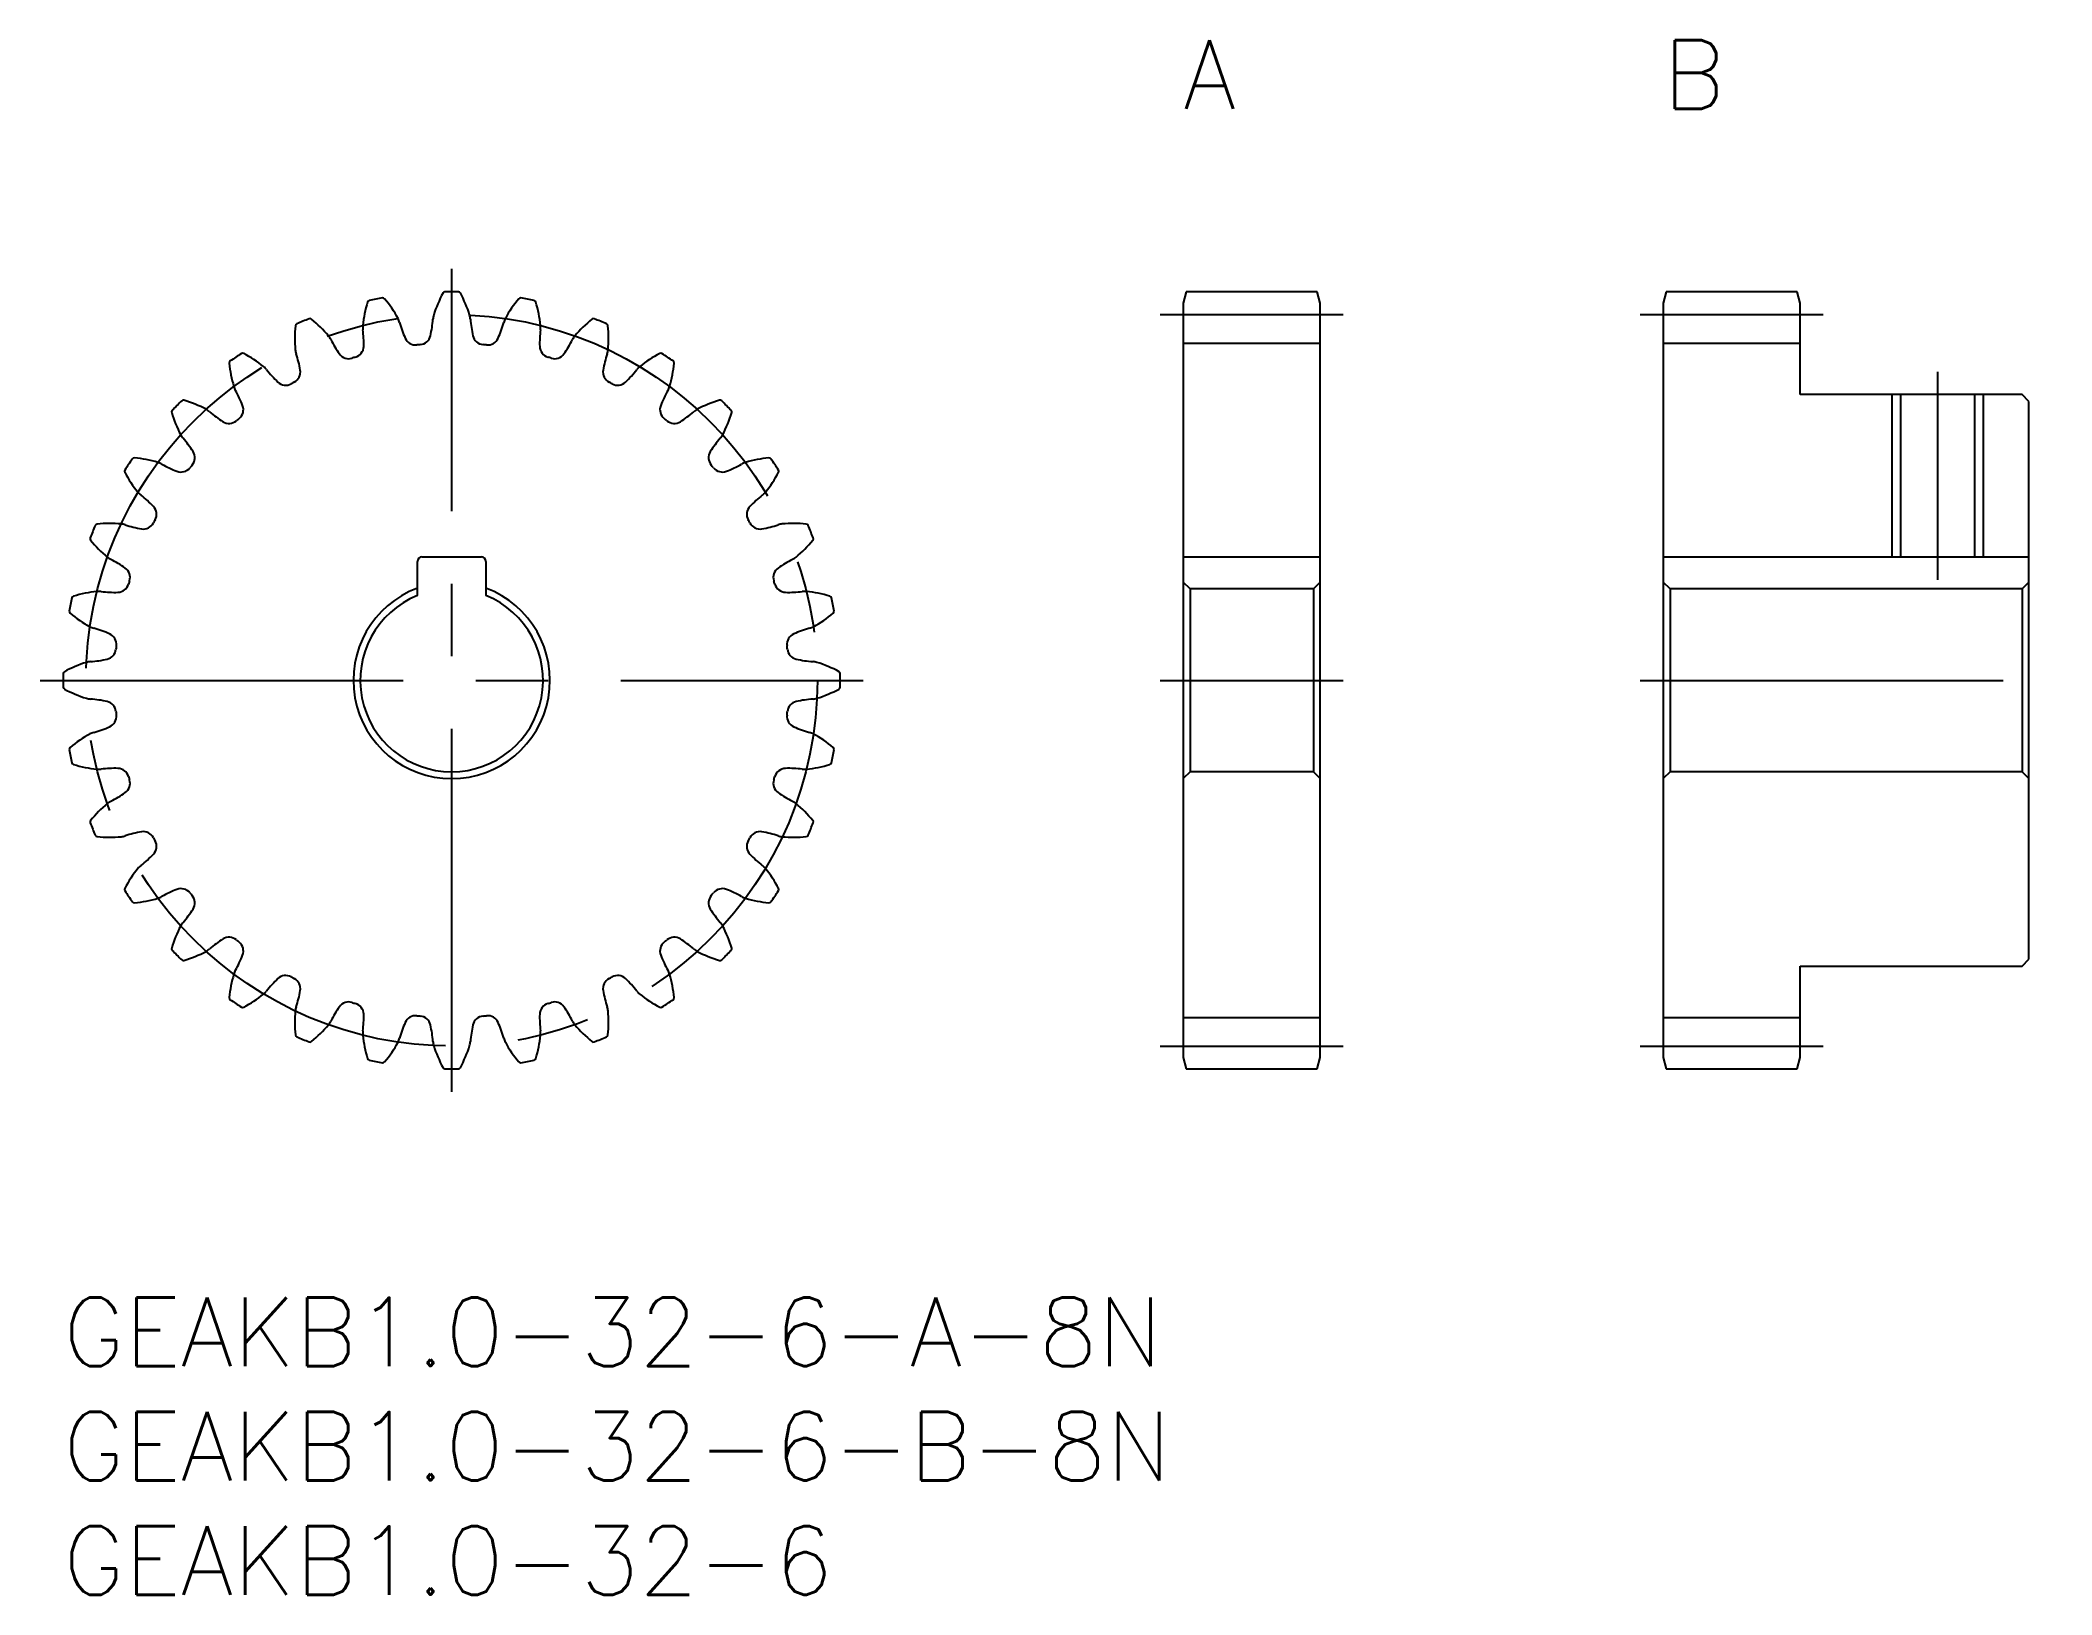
# Model space of a CAD drawing. Extents: x -1 to 87, y -13 to 55.
import ezdxf

# ---------------------------------------------------------------- set-up
doc = ezdxf.new("R2010")
doc.units = 0
doc.header["$LTSCALE"] = 0.5
doc.linetypes.add('CENTER', pattern=[50.8, 31.75, -6.35, 6.35, -6.35])
for name, color, linetype in [('MSM_CENTER', 1, 'CENTER'), ('MSM_CONTINUOUS', 7, 'CONTINUOUS'), ('MSM_NARROW', 5, 'CONTINUOUS'), ('MSM_PART_NUMBER', 7, 'CONTINUOUS')]:
    doc.layers.add(name, color=color, linetype=linetype)
doc.styles.get("Standard").update_dxf_attribs({"font": 'txt.shx', "height": 1, "bigfont": 'bigfont.shx'})

# ---------------------------------------------------------------- blocks, each defined once
blk = doc.blocks.new('*U3')
at = {"layer": 'MSM_PART_NUMBER'}
blk.add_text('GEAKB1.0-32-6-B-8N', height=3, dxfattribs=at).set_placement((0, -8))
blk = doc.blocks.new('*U4')
at = {"layer": 'MSM_PART_NUMBER'}
blk.add_text('GEAKB1.0-32-6-A-8N', height=3, dxfattribs=at).set_placement((0, -3))
blk = doc.blocks.new('*U5')
at = {"layer": 'MSM_PART_NUMBER'}
blk.add_text('A', height=3, dxfattribs=at).set_placement((49, 52))
blk = doc.blocks.new('*U6')
at = {"layer": 'MSM_PART_NUMBER'}
blk.add_text('B', height=3, dxfattribs=at).set_placement((70, 52))
blk = doc.blocks.new('*U7')
at = {"layer": 'MSM_PART_NUMBER'}
blk.add_text('GEAKB1.0-32-6', height=3, dxfattribs=at).set_placement((0, -13))

msp = doc.modelspace()

# ---------------------------------------------------------------- linework, layer by layer
at = {"layer": 'MSM_CENTER'}
for p, q in [((17, 9), (17, 45)), ((48, 43), (56, 43)), ((69, 43), (77, 43)), ((82, 40.5), (82, 31.4)), ((-1, 27), (35, 27)), ((48, 27), (56, 27)), ((69, 27), (87, 27)), ((48, 11), (56, 11)), ((69, 11), (77, 11))]:
    msp.add_line(p, q, dxfattribs=at)
msp.add_circle((17, 27), 16, dxfattribs=at)
at = {"layer": 'MSM_CONTINUOUS'}
for p, q in [((49.134, 44), (49, 43.5)), ((49, 43.5), (49, 10.5)), ((54.866, 44), (49.134, 44)), ((55, 43.5), (54.866, 44)), ((55, 10.5), (55, 43.5)), ((70.134, 44), (70, 43.5)), ((70, 43.5), (70, 10.5)), ((75.866, 44), (70.134, 44)), ((76, 43.5), (75.866, 44)), ((76, 39.5), (76, 43.5)), ((49, 41.75), (55, 41.75)), ((70, 41.75), (76, 41.75)), ((85.7, 39.5), (76, 39.5)), ((80.379, 39.5), (80.379, 32.4)), ((83.621, 39.5), (83.621, 32.4)), ((86, 39.2), (85.7, 39.5)), ((86, 14.8), (86, 39.2)), ((15.5, 30.708), (15.5, 32.2)), ((15.7, 32.4), (18.3, 32.4)), ((18.5, 32.2), (18.5, 30.708)), ((49, 32.4), (55, 32.4)), ((70, 32.4), (86, 32.4)), ((49.3, 31), (49, 31.3)), ((49.3, 31), (49.3, 23)), ((54.7, 31), (49.3, 31)), ((55, 31.3), (54.7, 31)), ((54.7, 31), (54.7, 23)), ((70.3, 31), (70, 31.3)), ((70.3, 31), (70.3, 23)), ((85.7, 31), (70.3, 31)), ((86, 31.3), (85.7, 31)), ((85.7, 31), (85.7, 23)), ((49.3, 23), (49, 22.7)), ((54.7, 23), (49.3, 23)), ((55, 22.7), (54.7, 23)), ((70.3, 23), (70, 22.7)), ((85.7, 23), (70.3, 23)), ((86, 22.7), (85.7, 23)), ((76, 10.5), (76, 14.5)), ((76, 14.5), (85.7, 14.5)), ((85.7, 14.5), (86, 14.8)), ((49, 12.25), (55, 12.25)), ((70, 12.25), (76, 12.25)), ((49, 10.5), (49.134, 10)), ((49.134, 10), (54.866, 10)), ((54.866, 10), (55, 10.5)), ((70, 10.5), (70.134, 10)), ((70.134, 10), (75.866, 10)), ((75.866, 10), (76, 10.5))]:
    msp.add_line(p, q, dxfattribs=at)
for centre, radius, start, end in [((18.417, 41.969), 5.333, 162.80447, 174.0625), ((13.418, 43.516), 0.1, 102.2381, 162.80447), ((17, 27), 17, 100.2619, 102.2381), ((13.989, 43.63), 0.1, 39.69553, 100.2619), ((9.963, 40.287), 5.333, 28.4375, 39.69553), ((21.31, 41.405), 5.333, 151.55447, 162.8125), ((16.709, 43.897), 0.1, 90.9881, 151.55446), ((17, 27), 17, 89.0119, 90.9881), ((17.291, 43.897), 0.1, 28.44553, 89.0119), ((12.69, 41.405), 5.333, 17.1875, 28.44553), ((24.037, 40.287), 5.333, 140.30447, 151.5625), ((20.011, 43.63), 0.1, 79.7381, 140.30447), ((17, 27), 17, 77.7619, 79.7381), ((20.582, 43.516), 0.1, 17.19553, 77.7619), ((15.583, 41.969), 5.333, 5.9375, 17.19553), ((15.47, 41.958), 5.333, 174.05447, 185.3125), ((10.264, 42.5), 0.1, 113.4881, 174.05446), ((17, 27), 17, 111.5119, 113.4881), ((10.803, 42.723), 0.1, 50.94553, 111.5119), ((7.506, 38.659), 5.333, 39.6875, 50.94553), ((13.93, 42.435), 0.822, 174.06249, 187.11709), ((8.229, 41.727), 4.923, 358.56448, 7.07468), ((13.93, 42.435), 0.822, 15.38291, 28.43751), ((19.468, 43.963), 4.923, 195.42532, 203.93552), ((11.27, 43.156), 4.923, 347.31448, 355.82468), ((17, 42.738), 0.822, 162.81249, 175.86709), ((17, 42.738), 0.822, 4.13291, 17.1875), ((22.73, 43.156), 4.923, 184.17532, 192.68552), ((14.532, 43.963), 4.923, 336.06448, 344.57468), ((20.07, 42.435), 0.822, 151.5625, 164.61709), ((25.771, 41.727), 4.923, 172.92532, 181.43552), ((20.07, 42.435), 0.822, 352.88291, 5.9375), ((26.494, 38.659), 5.333, 129.05447, 140.3125), ((23.197, 42.723), 0.1, 68.4881, 129.05447), ((17, 27), 17, 66.5119, 68.4881), ((23.736, 42.5), 0.1, 5.94553, 66.5119), ((18.53, 41.958), 5.333, 354.6875, 5.94553), ((10.977, 41.54), 0.822, 185.31249, 198.36709), ((10.977, 41.54), 0.822, 26.63291, 39.68751), ((16.111, 44.118), 4.923, 206.67532, 215.18552), ((12.65, 41.617), 0.5, 286.57224, 358.56448), ((15.425, 42.168), 0.5, 203.93552, 275.92776), ((17, 27), 14.75, 95.32224, 95.92776), ((15.585, 42.184), 0.5, 275.32224, 347.31447), ((18.415, 42.184), 0.5, 192.68552, 264.67776), ((17, 27), 14.75, 84.07224, 84.67776), ((18.575, 42.168), 0.5, 264.07224, 336.06448), ((21.35, 41.617), 0.5, 181.43552, 253.42776), ((17.889, 44.118), 4.923, 324.81448, 333.32468), ((23.023, 41.54), 0.822, 140.3125, 153.36709), ((23.023, 41.54), 0.822, 341.63291, 354.68751), ((7.37, 40.888), 0.1, 124.7381, 185.30447), ((12.581, 41.372), 5.333, 185.30447, 196.5625), ((17, 27), 17, 122.7619, 124.7381), ((7.855, 41.212), 0.1, 62.19553, 122.7619), ((5.413, 36.583), 5.333, 50.9375, 62.19553), ((8.256, 40.086), 0.822, 37.88291, 50.93751), ((12.788, 43.616), 4.923, 217.92532, 226.43552), ((9.882, 40.487), 0.5, 297.82224, 9.81448), ((5.524, 39.733), 4.923, 9.81448, 18.32468), ((12.496, 41.57), 0.5, 215.18551, 287.17776), ((17, 27), 14.75, 106.57224, 107.17776), ((17, 27), 14.75, 72.82224, 73.42776), ((21.504, 41.57), 0.5, 252.82223, 324.81447), ((24.118, 40.487), 0.5, 170.18552, 242.17776), ((28.476, 39.733), 4.923, 161.67532, 170.18552), ((21.212, 43.616), 4.923, 313.56448, 322.07468), ((25.744, 40.086), 0.822, 129.0625, 142.11709), ((28.587, 36.583), 5.333, 117.80447, 129.0625), ((26.145, 41.212), 0.1, 57.2381, 117.80447), ((17, 27), 17, 55.2619, 57.2381), ((21.419, 41.372), 5.333, 343.4375, 354.69553), ((26.63, 40.888), 0.1, 354.69553, 55.2619), ((8.256, 40.086), 0.822, 196.5625, 209.61709), ((3.26, 37.25), 4.923, 21.06448, 29.57468), ((9.74, 40.411), 0.5, 226.43551, 298.42776), ((17, 27), 14.75, 117.82224, 118.42776), ((17, 27), 14.75, 61.57224, 62.17776), ((24.26, 40.411), 0.5, 241.57224, 313.56448), ((30.74, 37.25), 4.923, 150.42532, 158.93552), ((25.744, 40.086), 0.822, 330.38291, 343.4375), ((4.846, 38.742), 0.1, 135.9881, 196.55447), ((17, 27), 17, 134.0119, 135.9881), ((5.258, 39.154), 0.1, 73.44553, 134.0119), ((3.767, 34.138), 5.333, 62.1875, 73.44553), ((5.872, 38.128), 0.822, 49.13291, 62.18751), ((9.628, 42.475), 4.923, 229.17532, 237.68552), ((7.388, 38.839), 0.5, 309.07224, 21.06448), ((26.612, 38.839), 0.5, 158.93552, 230.92776), ((24.372, 42.475), 4.923, 302.31448, 310.82468), ((28.128, 38.128), 0.822, 117.8125, 130.86709), ((30.233, 34.138), 5.333, 106.55447, 117.8125), ((28.742, 39.154), 0.1, 45.9881, 106.55447), ((17, 27), 17, 44.0119, 45.9881), ((29.154, 38.742), 0.1, 343.44553, 44.0119), ((9.862, 40.233), 5.333, 196.55447, 207.8125), ((7.263, 38.737), 0.5, 237.68551, 309.67776), ((17, 27), 14.75, 129.07224, 129.67776), ((17, 27), 14.75, 50.32224, 50.92776), ((26.737, 38.737), 0.5, 230.32225, 302.31449), ((24.138, 40.233), 5.333, 332.1875, 343.44553), ((5.872, 38.128), 0.822, 207.8125, 220.86709), ((1.525, 34.372), 4.923, 32.31448, 40.82468), ((5.263, 36.737), 0.5, 320.32224, 32.31447), ((28.737, 36.737), 0.5, 147.68552, 219.67776), ((32.475, 34.372), 4.923, 139.17532, 147.68552), ((28.128, 38.128), 0.822, 319.13291, 332.18751), ((2.788, 36.145), 0.1, 147.2381, 207.80447), ((7.417, 38.587), 5.333, 207.80447, 219.0625), ((17, 27), 17, 145.2619, 147.2381), ((3.112, 36.63), 0.1, 84.69553, 145.2619), ((2.628, 31.419), 5.333, 73.4375, 84.69553), ((3.914, 35.744), 0.822, 60.38291, 73.43751), ((6.75, 40.74), 4.923, 240.42532, 248.93552), ((5.161, 36.612), 0.5, 248.93552, 320.92776), ((17, 27), 14.75, 140.32224, 140.92776), ((17, 27), 14.75, 39.07224, 39.67776), ((28.839, 36.612), 0.5, 219.07225, 291.06448), ((27.25, 40.74), 4.923, 291.06448, 299.57468), ((30.086, 35.744), 0.822, 106.5625, 119.61709), ((31.372, 31.419), 5.333, 95.30447, 106.5625), ((26.583, 38.587), 5.333, 320.9375, 332.19553), ((30.888, 36.63), 0.1, 34.7381, 95.30447), ((17, 27), 17, 32.7619, 34.7381), ((31.212, 36.145), 0.1, 332.19553, 32.7619), ((3.914, 35.744), 0.822, 219.0625, 232.11709), ((30.086, 35.744), 0.822, 307.88291, 320.93751), ((0.384, 31.212), 4.923, 43.56448, 52.07468), ((3.589, 34.26), 0.5, 331.57224, 43.56447), ((30.411, 34.26), 0.5, 136.43552, 208.42776), ((33.616, 31.212), 4.923, 127.92532, 136.43552), ((17, 27), 17, 156.5119, 158.4881), ((1.5, 33.736), 0.1, 95.94553, 156.5119), ((2.042, 28.53), 5.333, 84.6875, 95.94553), ((2.46, 33.023), 0.822, 71.63291, 84.6875), ((4.267, 38.476), 4.923, 251.67532, 260.18552), ((3.513, 34.118), 0.5, 260.18552, 332.17776), ((17, 27), 14.75, 151.57224, 152.17776), ((17, 27), 14.75, 27.82224, 28.42776), ((30.487, 34.118), 0.5, 207.82224, 279.81447), ((29.733, 38.476), 4.923, 279.81448, 288.32468), ((31.54, 33.023), 0.822, 95.3125, 108.36709), ((31.958, 28.53), 5.333, 84.05447, 95.3125), ((32.5, 33.736), 0.1, 23.4881, 84.05447), ((17, 27), 17, 21.5119, 23.4881), ((1.277, 33.197), 0.1, 158.4881, 219.05447), ((5.341, 36.494), 5.333, 219.05447, 230.3125), ((28.659, 36.494), 5.333, 309.6875, 320.94553), ((32.723, 33.197), 0.1, 320.94553, 21.5119), ((2.46, 33.023), 0.822, 230.3125, 243.36709), ((-0.118, 27.889), 4.923, 54.81448, 63.32468), ((2.43, 31.504), 0.5, 342.82224, 54.81448), ((15.7, 32.2), 0.2, 90, 180), ((18.3, 32.2), 0.2, 0, 90), ((31.57, 31.504), 0.5, 125.18552, 197.17776), ((34.118, 27.889), 4.923, 116.67532, 125.18552), ((31.54, 33.023), 0.822, 296.63291, 309.68751), ((2.031, 25.583), 5.333, 95.9375, 107.19553), ((1.565, 30.07), 0.822, 82.88291, 95.9375), ((2.273, 35.771), 4.923, 262.92532, 271.43552), ((2.383, 31.35), 0.5, 271.43552, 343.42776), ((17, 27), 14.75, 162.82224, 163.42776), ((17, 27), 4.3, 110.41621, 69.58379), ((17, 27), 14.75, 16.57224, 17.17776), ((31.617, 31.35), 0.5, 196.57225, 268.56448), ((31.727, 35.771), 4.923, 268.56448, 277.07468), ((32.435, 30.07), 0.822, 84.0625, 97.11709), ((31.969, 25.583), 5.333, 72.80447, 84.0625), ((0.37, 30.011), 0.1, 169.7381, 230.30447), ((17, 27), 17, 167.7619, 169.7381), ((3.713, 34.037), 5.333, 230.30447, 241.5625), ((0.484, 30.582), 0.1, 107.19553, 167.7619), ((17, 27), 4, 112.02431, 67.97569), ((30.287, 34.037), 5.333, 298.4375, 309.69553), ((33.516, 30.582), 0.1, 12.2381, 72.80447), ((17, 27), 17, 10.2619, 12.2381), ((33.63, 30.011), 0.1, 309.69553, 10.2619), ((1.565, 30.07), 0.822, 241.56249, 254.61709), ((0.037, 24.532), 4.923, 66.06448, 74.57468), ((33.963, 24.532), 4.923, 105.42532, 113.93552), ((32.435, 30.07), 0.822, 285.38291, 298.43751), ((1.816, 28.415), 0.5, 282.68552, 354.67776), ((1.832, 28.575), 0.5, 354.07224, 66.06448), ((17, 27), 14.75, 174.07224, 174.67776), ((32.168, 28.575), 0.5, 113.93552, 185.92776), ((17, 27), 14.75, 5.32224, 5.92776), ((32.184, 28.415), 0.5, 185.32225, 257.31447), ((17, 27), 17, 179.0119, 180.9881), ((0.103, 27.291), 0.1, 118.44553, 179.0119), ((2.595, 22.69), 5.333, 107.1875, 118.44553), ((1.262, 27), 0.822, 94.13291, 107.1875), ((0.844, 32.73), 4.923, 274.17532, 282.68552), ((33.156, 32.73), 4.923, 257.31448, 265.82468), ((32.738, 27), 0.822, 72.8125, 85.86709), ((31.405, 22.69), 5.333, 61.55447, 72.8125), ((33.897, 27.291), 0.1, 0.9881, 61.55447), ((17, 27), 17, 359.0119, 0.9881), ((0.103, 26.709), 0.1, 180.9881, 241.55447), ((2.595, 31.31), 5.333, 241.55447, 252.8125), ((31.405, 31.31), 5.333, 287.1875, 298.44553), ((33.897, 26.709), 0.1, 298.44553, 359.0119), ((1.262, 27), 0.822, 252.8125, 265.86709), ((0.844, 21.27), 4.923, 77.31448, 85.82468), ((1.816, 25.585), 0.5, 5.32224, 77.31448), ((17, 27), 14.75, 185.32224, 185.92776), ((17, 27), 14.75, 354.07224, 354.67776), ((32.184, 25.585), 0.5, 102.68552, 174.67776), ((33.156, 21.27), 4.923, 94.17532, 102.68552), ((32.738, 27), 0.822, 274.13291, 287.18751), ((3.713, 19.963), 5.333, 118.4375, 129.69553), ((1.565, 23.93), 0.822, 105.38291, 118.4375), ((0.037, 29.468), 4.923, 285.42532, 293.93552), ((1.832, 25.425), 0.5, 293.93552, 5.92776), ((32.168, 25.425), 0.5, 174.07224, 246.06447), ((33.963, 29.468), 4.923, 246.06448, 254.57468), ((32.435, 23.93), 0.822, 61.5625, 74.61709), ((30.287, 19.963), 5.333, 50.30447, 61.5625), ((0.37, 23.989), 0.1, 129.69553, 190.2619), ((17, 27), 17, 190.2619, 192.2381), ((17, 27), 17, 347.7619, 349.7381), ((33.63, 23.989), 0.1, 349.7381, 50.30447), ((0.484, 23.418), 0.1, 192.2381, 252.80447), ((2.031, 28.417), 5.333, 252.80447, 264.0625), ((1.565, 23.93), 0.822, 264.0625, 277.11709), ((2.273, 18.229), 4.923, 88.56448, 97.07468), ((2.383, 22.65), 0.5, 16.57224, 88.56448), ((31.617, 22.65), 0.5, 91.43552, 163.42776), ((31.727, 18.229), 4.923, 82.92532, 91.43552), ((32.435, 23.93), 0.822, 262.88291, 275.93751), ((31.969, 28.417), 5.333, 275.9375, 287.19553), ((33.516, 23.418), 0.1, 287.19553, 347.7619), ((-0.118, 26.111), 4.923, 296.67532, 305.18552), ((2.43, 22.496), 0.5, 305.18552, 17.17776), ((17, 27), 14.75, 196.57224, 197.17776), ((31.57, 22.496), 0.5, 162.82223, 234.81448), ((17, 27), 14.75, 342.82224, 343.42776), ((34.118, 26.111), 4.923, 234.81448, 243.32468), ((5.341, 17.506), 5.333, 129.6875, 140.94553), ((2.46, 20.977), 0.822, 116.63291, 129.68751), ((31.54, 20.977), 0.822, 50.3125, 63.36709), ((28.659, 17.506), 5.333, 39.05447, 50.3125), ((1.277, 20.803), 0.1, 140.94553, 201.5119), ((17, 27), 17, 201.5119, 203.4881), ((4.267, 15.524), 4.923, 99.81448, 108.32468), ((3.513, 19.882), 0.5, 27.82224, 99.81447), ((30.487, 19.882), 0.5, 80.18552, 152.17776), ((29.733, 15.524), 4.923, 71.67532, 80.18552), ((17, 27), 17, 336.5119, 338.4881), ((32.723, 20.803), 0.1, 338.4881, 39.05447), ((1.5, 20.264), 0.1, 203.4881, 264.05447), ((2.042, 25.47), 5.333, 264.05447, 275.3125), ((2.46, 20.977), 0.822, 275.3125, 288.36709), ((0.384, 22.788), 4.923, 307.92532, 316.43552), ((3.589, 19.74), 0.5, 316.43552, 28.42776), ((17, 27), 14.75, 207.82224, 208.42776), ((30.411, 19.74), 0.5, 151.57223, 223.56448), ((17, 27), 14.75, 331.57224, 332.17776), ((33.616, 22.788), 4.923, 223.56448, 232.07468), ((31.54, 20.977), 0.822, 251.63291, 264.68751), ((31.958, 25.47), 5.333, 264.6875, 275.94553), ((32.5, 20.264), 0.1, 275.94553, 336.5119), ((7.417, 15.413), 5.333, 140.9375, 152.19553), ((3.914, 18.256), 0.822, 127.88291, 140.93751), ((30.086, 18.256), 0.822, 39.0625, 52.11709), ((26.583, 15.413), 5.333, 27.80447, 39.0625), ((2.788, 17.855), 0.1, 152.19553, 212.7619), ((17, 27), 17, 212.7619, 214.7381), ((6.75, 13.26), 4.923, 111.06448, 119.57468), ((5.161, 17.388), 0.5, 39.07224, 111.06447), ((17, 27), 14.75, 219.07224, 219.67776), ((17, 27), 14.75, 320.32224, 320.92776), ((28.839, 17.388), 0.5, 68.93552, 140.92776), ((27.25, 13.26), 4.923, 60.42532, 68.93552), ((17, 27), 17, 325.2619, 327.2381), ((31.212, 17.855), 0.1, 327.2381, 27.80447), ((3.112, 17.37), 0.1, 214.7381, 275.30447), ((2.628, 22.581), 5.333, 275.30447, 286.5625), ((3.914, 18.256), 0.822, 286.56249, 299.61709), ((1.525, 19.628), 4.923, 319.17532, 327.68552), ((5.263, 17.263), 0.5, 327.68552, 39.67776), ((28.737, 17.263), 0.5, 140.32224, 212.31447), ((32.475, 19.628), 4.923, 212.31448, 220.82468), ((30.086, 18.256), 0.822, 240.38291, 253.43751), ((31.372, 22.581), 5.333, 253.4375, 264.69553), ((30.888, 17.37), 0.1, 264.69553, 325.2619), ((9.862, 13.767), 5.333, 152.1875, 163.44553), ((5.872, 15.872), 0.822, 139.13291, 152.18751), ((28.128, 15.872), 0.822, 27.8125, 40.86709), ((24.138, 13.767), 5.333, 16.55447, 27.8125), ((4.846, 15.258), 0.1, 163.44553, 224.0119), ((17, 27), 17, 224.0119, 225.9881), ((3.767, 19.862), 5.333, 286.55447, 297.8125), ((5.872, 15.872), 0.822, 297.8125, 310.86709), ((9.628, 11.525), 4.923, 122.31448, 130.82468), ((7.263, 15.263), 0.5, 50.32224, 122.31447), ((3.26, 16.75), 4.923, 330.42532, 338.93552), ((17, 27), 14.75, 230.32224, 230.92776), ((7.388, 15.161), 0.5, 338.93552, 50.92776), ((26.612, 15.161), 0.5, 129.07224, 201.06447), ((30.74, 16.75), 4.923, 201.06448, 209.57468), ((17, 27), 14.75, 309.07224, 309.67776), ((26.737, 15.263), 0.5, 57.68552, 129.67776), ((24.372, 11.525), 4.923, 49.17532, 57.68552), ((28.128, 15.872), 0.822, 229.13291, 242.18751), ((30.233, 19.862), 5.333, 242.1875, 253.44553), ((17, 27), 17, 314.0119, 315.9881), ((29.154, 15.258), 0.1, 315.9881, 16.55447), ((5.258, 14.846), 0.1, 225.9881, 286.55447), ((12.581, 12.628), 5.333, 163.4375, 174.69553), ((8.256, 13.914), 0.822, 150.38291, 163.43751), ((9.74, 13.589), 0.5, 61.57224, 133.56447), ((24.26, 13.589), 0.5, 46.43552, 118.42776), ((25.744, 13.914), 0.822, 16.5625, 29.61709), ((21.419, 12.628), 5.333, 5.30447, 16.5625), ((28.742, 14.846), 0.1, 253.44553, 314.0119), ((5.413, 17.417), 5.333, 297.80447, 309.0625), ((8.256, 13.914), 0.822, 309.0625, 322.11709), ((12.788, 10.384), 4.923, 133.56448, 142.07468), ((17, 27), 14.75, 241.57224, 242.17776), ((9.882, 13.513), 0.5, 350.18552, 62.17776), ((5.524, 14.267), 4.923, 341.67532, 350.18552), ((24.118, 13.513), 0.5, 117.82224, 189.81448), ((28.476, 14.267), 4.923, 189.81448, 198.32468), ((17, 27), 14.75, 297.82224, 298.42776), ((21.212, 10.384), 4.923, 37.92532, 46.43552), ((25.744, 13.914), 0.822, 217.88291, 230.93751), ((28.587, 17.417), 5.333, 230.9375, 242.19553), ((7.37, 13.112), 0.1, 174.69553, 235.2619), ((17, 27), 17, 235.2619, 237.2381), ((7.855, 12.788), 0.1, 237.2381, 297.80447), ((15.47, 12.042), 5.333, 174.6875, 185.94553), ((10.977, 12.46), 0.822, 161.63291, 174.68751), ((16.111, 9.882), 4.923, 144.81448, 153.32468), ((12.496, 12.43), 0.5, 72.82224, 144.81447), ((17, 27), 14.75, 252.82224, 253.42776), ((12.65, 12.383), 0.5, 1.43552, 73.42776), ((8.229, 12.273), 4.923, 352.92532, 1.43552), ((15.425, 11.832), 0.5, 84.07224, 156.06448), ((17, 27), 14.75, 264.07224, 264.67776), ((17, 27), 14.75, 275.32224, 275.92776), ((18.575, 11.832), 0.5, 23.93552, 95.92776), ((25.771, 12.273), 4.923, 178.56448, 187.07468), ((21.35, 12.383), 0.5, 106.57224, 178.56448), ((17, 27), 14.75, 286.57224, 287.17776), ((21.504, 12.43), 0.5, 35.18552, 107.17776), ((17.889, 9.882), 4.923, 26.67532, 35.18552), ((23.023, 12.46), 0.822, 5.3125, 18.36709), ((18.53, 12.042), 5.333, 354.05447, 5.3125), ((26.145, 12.788), 0.1, 242.19553, 302.7619), ((17, 27), 17, 302.7619, 304.7381), ((26.63, 13.112), 0.1, 304.7381, 5.30447), ((10.264, 11.5), 0.1, 185.94553, 246.5119), ((7.506, 15.341), 5.333, 309.05447, 320.3125), ((10.977, 12.46), 0.822, 320.3125, 333.36709), ((13.93, 11.565), 0.822, 172.88291, 185.93751), ((18.417, 12.031), 5.333, 185.9375, 197.19553), ((19.468, 10.037), 4.923, 156.06448, 164.57468), ((15.585, 11.816), 0.5, 12.68552, 84.67776), ((11.27, 10.844), 4.923, 4.17532, 12.68552), ((22.73, 10.844), 4.923, 167.31448, 175.82468), ((18.415, 11.816), 0.5, 95.32224, 167.31447), ((14.532, 10.037), 4.923, 15.42532, 23.93552), ((15.583, 12.031), 5.333, 342.80447, 354.0625), ((20.07, 11.565), 0.822, 354.0625, 7.11709), ((23.023, 12.46), 0.822, 206.63291, 219.68751), ((26.494, 15.341), 5.333, 219.6875, 230.94553), ((23.736, 11.5), 0.1, 293.4881, 354.05447), ((17, 27), 17, 246.5119, 248.4881), ((10.803, 11.277), 0.1, 248.4881, 309.05447), ((9.963, 13.713), 5.333, 320.30447, 331.5625), ((13.93, 11.565), 0.822, 331.5625, 344.61709), ((17, 11.262), 0.822, 184.13291, 197.18751), ((21.31, 12.595), 5.333, 197.1875, 208.44553), ((12.69, 12.595), 5.333, 331.55447, 342.8125), ((17, 11.262), 0.822, 342.8125, 355.86709), ((20.07, 11.565), 0.822, 195.38291, 208.43751), ((24.037, 13.713), 5.333, 208.4375, 219.69553), ((23.197, 11.277), 0.1, 230.94553, 291.5119), ((17, 27), 17, 291.5119, 293.4881), ((13.418, 10.484), 0.1, 197.19553, 257.7619), ((17, 27), 17, 257.7619, 259.7381), ((13.989, 10.37), 0.1, 259.7381, 320.30447), ((16.709, 10.103), 0.1, 208.44553, 269.0119), ((17, 27), 17, 269.0119, 270.9881), ((17.291, 10.103), 0.1, 270.9881, 331.55447), ((20.011, 10.37), 0.1, 219.69553, 280.2619), ((17, 27), 17, 280.2619, 282.2381), ((20.582, 10.484), 0.1, 282.2381, 342.80447)]:
    msp.add_arc(centre, radius, start, end, dxfattribs=at)
at = {"layer": 'MSM_NARROW'}
for p, q in [((80, 39.5), (80, 32.4)), ((84, 39.5), (84, 32.4))]:
    msp.add_line(p, q, dxfattribs=at)

# ---------------------------------------------------------------- block references
at = {"layer": 'MSM_CONTINUOUS'}
for name in ['*U5', '*U6', '*U4', '*U3', '*U7']:
    msp.add_blockref(name, (0, 0), dxfattribs=at)

doc.saveas('drawing.dxf')
